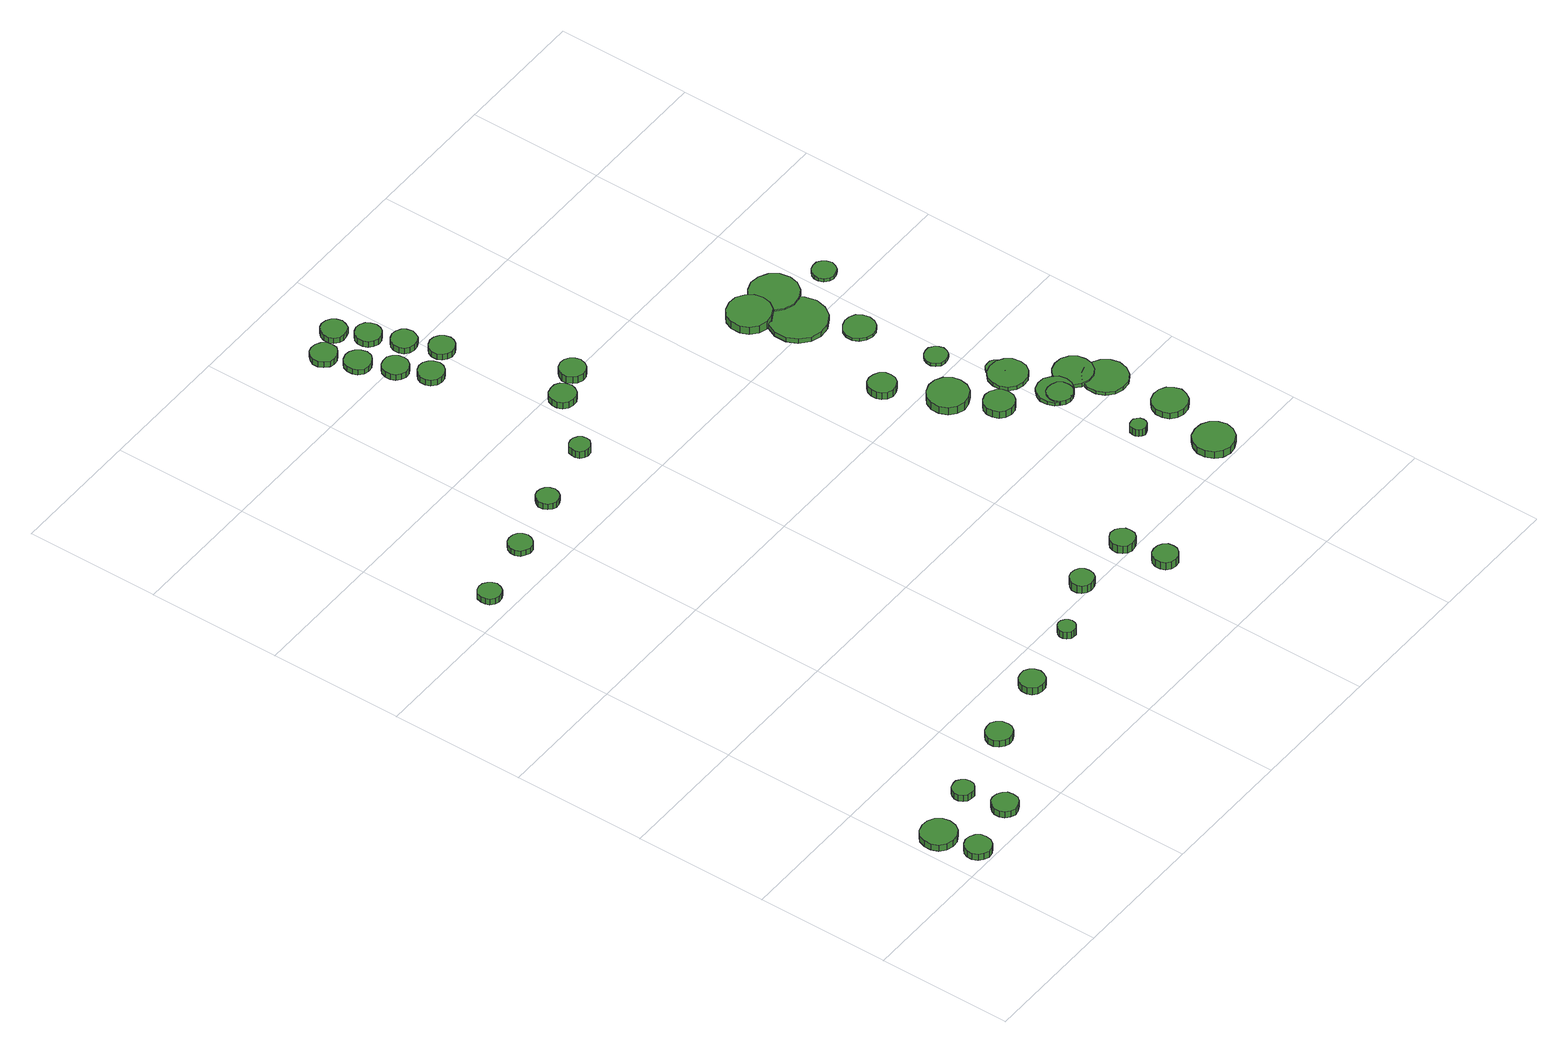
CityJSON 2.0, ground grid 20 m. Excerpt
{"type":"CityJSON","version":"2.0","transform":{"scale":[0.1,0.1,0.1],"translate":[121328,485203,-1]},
"CityObjects":{
"tree1":{"type":"SolitaryVegetationObject","attributes":{"function":"something"},"geometry":[{"type":"MultiSurface","lod":"1","boundaries":[[[0,1,2,3,4,5,6,7,8,9,10,11,12,13,14]],[[15,16,17,18,19,20,21,22,23,24,25,26,27,28,29]],[[0,29,28,1]],[[1,28,27,2]],[[2,27,26,3]],[[3,26,25,4]],[[4,25,24,5]],[[5,24,23,6]],[[6,23,22,7]],[[7,22,21,8]],[[8,21,20,9]],[[9,20,19,10]],[[10,19,18,11]],[[11,18,17,12]],[[12,17,16,13]],[[13,16,15,14]],[[14,15,29,0]]]}]},
"tree2":{"type":"SolitaryVegetationObject","attributes":{"function":"something"},"geometry":[{"type":"MultiSurface","lod":"1","boundaries":[[[30,31,32,33,34,35,36,37,38,39,40,41,42,43,44]],[[45,46,47,48,49,50,51,52,53,54,55,56,57,58,59]],[[30,59,58,31]],[[31,58,57,32]],[[32,57,56,33]],[[33,56,55,34]],[[34,55,54,35]],[[35,54,53,36]],[[36,53,52,37]],[[37,52,51,38]],[[38,51,50,39]],[[39,50,49,40]],[[40,49,48,41]],[[41,48,47,42]],[[42,47,46,43]],[[43,46,45,44]],[[44,45,59,30]]]}]},
"tree3":{"type":"SolitaryVegetationObject","attributes":{"function":"something"},"geometry":[{"type":"MultiSurface","lod":"1","boundaries":[[[60,61,62,63,64,65,66,67,68,69,70,71,72,73,74]],[[75,76,77,78,79,80,81,82,83,84,85,86,87,88,89]],[[60,89,88,61]],[[61,88,87,62]],[[62,87,86,63]],[[63,86,85,64]],[[64,85,84,65]],[[65,84,83,66]],[[66,83,82,67]],[[67,82,81,68]],[[68,81,80,69]],[[69,80,79,70]],[[70,79,78,71]],[[71,78,77,72]],[[72,77,76,73]],[[73,76,75,74]],[[74,75,89,60]]]}]},
"tree4":{"type":"SolitaryVegetationObject","attributes":{"function":"something"},"geometry":[{"type":"MultiSurface","lod":"1","boundaries":[[[90,91,92,93,94,95,96,97,98,99,100,101,102,103,104]],[[105,106,107,108,109,110,111,112,113,114,115,116,117,118,119]],[[90,119,118,91]],[[91,118,117,92]],[[92,117,116,93]],[[93,116,115,94]],[[94,115,114,95]],[[95,114,113,96]],[[96,113,112,97]],[[97,112,111,98]],[[98,111,110,99]],[[99,110,109,100]],[[100,109,108,101]],[[101,108,107,102]],[[102,107,106,103]],[[103,106,105,104]],[[104,105,119,90]]]}]},
"tree5":{"type":"SolitaryVegetationObject","attributes":{"function":"something"},"geometry":[{"type":"MultiSurface","lod":"1","boundaries":[[[120,121,122,123,124,125,126,127,128,129,130,131,132,133,134]],[[135,136,137,138,139,140,141,142,143,144,145,146,147,148,149]],[[120,149,148,121]],[[121,148,147,122]],[[122,147,146,123]],[[123,146,145,124]],[[124,145,144,125]],[[125,144,143,126]],[[126,143,142,127]],[[127,142,141,128]],[[128,141,140,129]],[[129,140,139,130]],[[130,139,138,131]],[[131,138,137,132]],[[132,137,136,133]],[[133,136,135,134]],[[134,135,149,120]]]}]},
"tree6":{"type":"SolitaryVegetationObject","attributes":{"function":"something"},"geometry":[{"type":"MultiSurface","lod":"1","boundaries":[[[150,151,152,153,154,155,156,157,158,159,160,161,162,163,164]],[[165,166,167,168,169,170,171,172,173,174,175,176,177,178,179]],[[150,179,178,151]],[[151,178,177,152]],[[152,177,176,153]],[[153,176,175,154]],[[154,175,174,155]],[[155,174,173,156]],[[156,173,172,157]],[[157,172,171,158]],[[158,171,170,159]],[[159,170,169,160]],[[160,169,168,161]],[[161,168,167,162]],[[162,167,166,163]],[[163,166,165,164]],[[164,165,179,150]]]}]},
"tree7":{"type":"SolitaryVegetationObject","attributes":{"function":"something"},"geometry":[{"type":"MultiSurface","lod":"1","boundaries":[[[180,181,182,183,184,185,186,187,188,189,190,191,192,193,194]],[[195,196,197,198,199,200,201,202,203,204,205,206,207,208,209]],[[180,209,208,181]],[[181,208,207,182]],[[182,207,206,183]],[[183,206,205,184]],[[184,205,204,185]],[[185,204,203,186]],[[186,203,202,187]],[[187,202,201,188]],[[188,201,200,189]],[[189,200,199,190]],[[190,199,198,191]],[[191,198,197,192]],[[192,197,196,193]],[[193,196,195,194]],[[194,195,209,180]]]}]},
"tree8":{"type":"SolitaryVegetationObject","attributes":{"function":"something"},"geometry":[{"type":"MultiSurface","lod":"1","boundaries":[[[210,211,212,213,214,215,216,217,218,219,220,221,222,223,224]],[[225,226,227,228,229,230,231,232,233,234,235,236,237,238,239]],[[210,239,238,211]],[[211,238,237,212]],[[212,237,236,213]],[[213,236,235,214]],[[214,235,234,215]],[[215,234,233,216]],[[216,233,232,217]],[[217,232,231,218]],[[218,231,230,219]],[[219,230,229,220]],[[220,229,228,221]],[[221,228,227,222]],[[222,227,226,223]],[[223,226,225,224]],[[224,225,239,210]]]}]},
"tree9":{"type":"SolitaryVegetationObject","attributes":{"function":"something"},"geometry":[{"type":"MultiSurface","lod":"1","boundaries":[[[240,241,242,243,244,245,246,247,248,249,250,251,252,253,254]],[[255,256,257,258,259,260,261,262,263,264,265,266,267,268,269]],[[240,269,268,241]],[[241,268,267,242]],[[242,267,266,243]],[[243,266,265,244]],[[244,265,264,245]],[[245,264,263,246]],[[246,263,262,247]],[[247,262,261,248]],[[248,261,260,249]],[[249,260,259,250]],[[250,259,258,251]],[[251,258,257,252]],[[252,257,256,253]],[[253,256,255,254]],[[254,255,269,240]]]}]},
"tree10":{"type":"SolitaryVegetationObject","attributes":{"function":"something"},"geometry":[{"type":"MultiSurface","lod":"1","boundaries":[[[270,271,272,273,274,275,276,277,278,279,280,281,282,283,284]],[[285,286,287,288,289,290,291,292,293,294,295,296,297,298,299]],[[270,299,298,271]],[[271,298,297,272]],[[272,297,296,273]],[[273,296,295,274]],[[274,295,294,275]],[[275,294,293,276]],[[276,293,292,277]],[[277,292,291,278]],[[278,291,290,279]],[[279,290,289,280]],[[280,289,288,281]],[[281,288,287,282]],[[282,287,286,283]],[[283,286,285,284]],[[284,285,299,270]]]}]},
"tree11":{"type":"SolitaryVegetationObject","attributes":{"function":"something"},"geometry":[{"type":"MultiSurface","lod":"1","boundaries":[[[300,301,302,303,304,305,306,307,308,309,310,311,312,313,314]],[[315,316,317,318,319,320,321,322,323,324,325,326,327,328,329]],[[300,329,328,301]],[[301,328,327,302]],[[302,327,326,303]],[[303,326,325,304]],[[304,325,324,305]],[[305,324,323,306]],[[306,323,322,307]],[[307,322,321,308]],[[308,321,320,309]],[[309,320,319,310]],[[310,319,318,311]],[[311,318,317,312]],[[312,317,316,313]],[[313,316,315,314]],[[314,315,329,300]]]}]},
"tree12":{"type":"SolitaryVegetationObject","attributes":{"function":"something"},"geometry":[{"type":"MultiSurface","lod":"1","boundaries":[[[330,331,332,333,334,335,336,337,338,339,340,341,342,343,344]],[[345,346,347,348,349,350,351,352,353,354,355,356,357,358,359]],[[330,359,358,331]],[[331,358,357,332]],[[332,357,356,333]],[[333,356,355,334]],[[334,355,354,335]],[[335,354,353,336]],[[336,353,352,337]],[[337,352,351,338]],[[338,351,350,339]],[[339,350,349,340]],[[340,349,348,341]],[[341,348,347,342]],[[342,347,346,343]],[[343,346,345,344]],[[344,345,359,330]]]}]},
"tree13":{"type":"SolitaryVegetationObject","attributes":{"function":"something"},"geometry":[{"type":"MultiSurface","lod":"1","boundaries":[[[360,361,362,363,364,365,366,367,368,369,370,371,372,373,374]],[[375,376,377,378,379,380,381,382,383,384,385,386,387,388,389]],[[360,389,388,361]],[[361,388,387,362]],[[362,387,386,363]],[[363,386,385,364]],[[364,385,384,365]],[[365,384,383,366]],[[366,383,382,367]],[[367,382,381,368]],[[368,381,380,369]],[[369,380,379,370]],[[370,379,378,371]],[[371,378,377,372]],[[372,377,376,373]],[[373,376,375,374]],[[374,375,389,360]]]}]},
"tree14":{"type":"SolitaryVegetationObject","attributes":{"function":"something"},"geometry":[{"type":"MultiSurface","lod":"1","boundaries":[[[390,391,392,393,394,395,396,397,398,399,400,401,402,403,404]],[[405,406,407,408,409,410,411,412,413,414,415,416,417,418,419]],[[390,419,418,391]],[[391,418,417,392]],[[392,417,416,393]],[[393,416,415,394]],[[394,415,414,395]],[[395,414,413,396]],[[396,413,412,397]],[[397,412,411,398]],[[398,411,410,399]],[[399,410,409,400]],[[400,409,408,401]],[[401,408,407,402]],[[402,407,406,403]],[[403,406,405,404]],[[404,405,419,390]]]}]},
"tree15":{"type":"SolitaryVegetationObject","attributes":{"function":"something"},"geometry":[{"type":"MultiSurface","lod":"1","boundaries":[[[420,421,422,423,424,425,426,427,428,429,430,431,432,433,434]],[[435,436,437,438,439,440,441,442,443,444,445,446,447,448,449]],[[420,449,448,421]],[[421,448,447,422]],[[422,447,446,423]],[[423,446,445,424]],[[424,445,444,425]],[[425,444,443,426]],[[426,443,442,427]],[[427,442,441,428]],[[428,441,440,429]],[[429,440,439,430]],[[430,439,438,431]],[[431,438,437,432]],[[432,437,436,433]],[[433,436,435,434]],[[434,435,449,420]]]}]},
"tree16":{"type":"SolitaryVegetationObject","attributes":{"function":"something"},"geometry":[{"type":"MultiSurface","lod":"1","boundaries":[[[450,451,452,453,454,455,456,457,458,459,460,461,462,463,464]],[[465,466,467,468,469,470,471,472,473,474,475,476,477,478,479]],[[450,479,478,451]],[[451,478,477,452]],[[452,477,476,453]],[[453,476,475,454]],[[454,475,474,455]],[[455,474,473,456]],[[456,473,472,457]],[[457,472,471,458]],[[458,471,470,459]],[[459,470,469,460]],[[460,469,468,461]],[[461,468,467,462]],[[462,467,466,463]],[[463,466,465,464]],[[464,465,479,450]]]}]},
"tree17":{"type":"SolitaryVegetationObject","attributes":{"function":"something"},"geometry":[{"type":"MultiSurface","lod":"1","boundaries":[[[480,481,482,483,484,485,486,487,488,489,490,491,492,493,494]],[[495,496,497,498,499,500,501,502,503,504,505,506,507,508,509]],[[480,509,508,481]],[[481,508,507,482]],[[482,507,506,483]],[[483,506,505,484]],[[484,505,504,485]],[[485,504,503,486]],[[486,503,502,487]],[[487,502,501,488]],[[488,501,500,489]],[[489,500,499,490]],[[490,499,498,491]],[[491,498,497,492]],[[492,497,496,493]],[[493,496,495,494]],[[494,495,509,480]]]}]},
"tree18":{"type":"SolitaryVegetationObject","attributes":{"function":"something"},"geometry":[{"type":"MultiSurface","lod":"1","boundaries":[[[510,511,512,513,514,515,516,517,518,519,520,521,522,523,524]],[[525,526,527,528,529,530,531,532,533,534,535,536,537,538,539]],[[510,539,538,511]],[[511,538,537,512]],[[512,537,536,513]],[[513,536,535,514]],[[514,535,534,515]],[[515,534,533,516]],[[516,533,532,517]],[[517,532,531,518]],[[518,531,530,519]],[[519,530,529,520]],[[520,529,528,521]],[[521,528,527,522]],[[522,527,526,523]],[[523,526,525,524]],[[524,525,539,510]]]}]},
"tree19":{"type":"SolitaryVegetationObject","attributes":{"function":"something"},"geometry":[{"type":"MultiSurface","lod":"1","boundaries":[[[540,541,542,543,544,545,546,547,548,549,550,551,552,553,554]],[[555,556,557,558,559,560,561,562,563,564,565,566,567,568,569]],[[540,569,568,541]],[[541,568,567,542]],[[542,567,566,543]],[[543,566,565,544]],[[544,565,564,545]],[[545,564,563,546]],[[546,563,562,547]],[[547,562,561,548]],[[548,561,560,549]],[[549,560,559,550]],[[550,559,558,551]],[[551,558,557,552]],[[552,557,556,553]],[[553,556,555,554]],[[554,555,569,540]]]}]},
"tree20":{"type":"SolitaryVegetationObject","attributes":{"function":"something"},"geometry":[{"type":"MultiSurface","lod":"1","boundaries":[[[570,571,572,573,574,575,576,577,578,579,580,581,582,583,584]],[[585,586,587,588,589,590,591,592,593,594,595,596,597,598,599]],[[570,599,598,571]],[[571,598,597,572]],[[572,597,596,573]],[[573,596,595,574]],[[574,595,594,575]],[[575,594,593,576]],[[576,593,592,577]],[[577,592,591,578]],[[578,591,590,579]],[[579,590,589,580]],[[580,589,588,581]],[[581,588,587,582]],[[582,587,586,583]],[[583,586,585,584]],[[584,585,599,570]]]}]},
"tree21":{"type":"SolitaryVegetationObject","attributes":{"function":"something"},"geometry":[{"type":"MultiSurface","lod":"1","boundaries":[[[600,601,602,603,604,605,606,607,608,609,610,611,612,613,614]],[[615,616,617,618,619,620,621,622,623,624,625,626,627,628,629]],[[600,629,628,601]],[[601,628,627,602]],[[602,627,626,603]],[[603,626,625,604]],[[604,625,624,605]],[[605,624,623,606]],[[606,623,622,607]],[[607,622,621,608]],[[608,621,620,609]],[[609,620,619,610]],[[610,619,618,611]],[[611,618,617,612]],[[612,617,616,613]],[[613,616,615,614]],[[614,615,629,600]]]}]},
"tree22":{"type":"SolitaryVegetationObject","attributes":{"function":"something"},"geometry":[{"type":"MultiSurface","lod":"1","boundaries":[[[630,631,632,633,634,635,636,637,638,639,640,641,642,643,644]],[[645,646,647,648,649,650,651,652,653,654,655,656,657,658,659]],[[630,659,658,631]],[[631,658,657,632]],[[632,657,656,633]],[[633,656,655,634]],[[634,655,654,635]],[[635,654,653,636]],[[636,653,652,637]],[[637,652,651,638]],[[638,651,650,639]],[[639,650,649,640]],[[640,649,648,641]],[[641,648,647,642]],[[642,647,646,643]],[[643,646,645,644]],[[644,645,659,630]]]}]},
"tree23":{"type":"SolitaryVegetationObject","attributes":{"function":"something"},"geometry":[{"type":"MultiSurface","lod":"1","boundaries":[[[660,661,662,663,664,665,666,667,668,669,670,671,672,673,674]],[[675,676,677,678,679,680,681,682,683,684,685,686,687,688,689]],[[660,689,688,661]],[[661,688,687,662]],[[662,687,686,663]],[[663,686,685,664]],[[664,685,684,665]],[[665,684,683,666]],[[666,683,682,667]],[[667,682,681,668]],[[668,681,680,669]],[[669,680,679,670]],[[670,679,678,671]],[[671,678,677,672]],[[672,677,676,673]],[[673,676,675,674]],[[674,675,689,660]]]}]},
"tree24":{"type":"SolitaryVegetationObject","attributes":{"function":"something"},"geometry":[{"type":"MultiSurface","lod":"1","boundaries":[[[690,691,692,693,694,695,696,697,698,699,700,701,702,703,704]],[[705,706,707,708,709,710,711,712,713,714,715,716,717,718,719]],[[690,719,718,691]],[[691,718,717,692]],[[692,717,716,693]],[[693,716,715,694]],[[694,715,714,695]],[[695,714,713,696]],[[696,713,712,697]],[[697,712,711,698]],[[698,711,710,699]],[[699,710,709,700]],[[700,709,708,701]],[[701,708,707,702]],[[702,707,706,703]],[[703,706,705,704]],[[704,705,719,690]]]}]},
"tree25":{"type":"SolitaryVegetationObject","attributes":{"function":"something"},"geometry":[{"type":"MultiSurface","lod":"1","boundaries":[[[720,721,722,723,724,725,726,727,728,729,730,731,732,733,734]],[[735,736,737,738,739,740,741,742,743,744,745,746,747,748,749]],[[720,749,748,721]],[[721,748,747,722]],[[722,747,746,723]],[[723,746,745,724]],[[724,745,744,725]],[[725,744,743,726]],[[726,743,742,727]],[[727,742,741,728]],[[728,741,740,729]],[[729,740,739,730]],[[730,739,738,731]],[[731,738,737,732]],[[732,737,736,733]],[[733,736,735,734]],[[734,735,749,720]]]}]},
"tree26":{"type":"SolitaryVegetationObject","attributes":{"function":"something"},"geometry":[{"type":"MultiSurface","lod":"1","boundaries":[[[750,751,752,753,754,755,756,757,758,759,760,761,762,763,764]],[[765,766,767,768,769,770,771,772,773,774,775,776,777,778,779]],[[750,779,778,751]],[[751,778,777,752]],[[752,777,776,753]],[[753,776,775,754]],[[754,775,774,755]],[[755,774,773,756]],[[756,773,772,757]],[[757,772,771,758]],[[758,771,770,759]],[[759,770,769,760]],[[760,769,768,761]],[[761,768,767,762]],[[762,767,766,763]],[[763,766,765,764]],[[764,765,779,750]]]}]},
"tree27":{"type":"SolitaryVegetationObject","attributes":{"function":"something"},"geometry":[{"type":"MultiSurface","lod":"1","boundaries":[[[780,781,782,783,784,785,786,787,788,789,790,791,792,793,794]],[[795,796,797,798,799,800,801,802,803,804,805,806,807,808,809]],[[780,809,808,781]],[[781,808,807,782]],[[782,807,806,783]],[[783,806,805,784]],[[784,805,804,785]],[[785,804,803,786]],[[786,803,802,787]],[[787,802,801,788]],[[788,801,800,789]],[[789,800,799,790]],[[790,799,798,791]],[[791,798,797,792]],[[792,797,796,793]],[[793,796,795,794]],[[794,795,809,780]]]}]},
"tree28":{"type":"SolitaryVegetationObject","attributes":{"function":"something"},"geometry":[{"type":"MultiSurface","lod":"1","boundaries":[[[810,811,812,813,814,815,816,817,818,819,820,821,822,823,824]],[[825,826,827,828,829,830,831,832,833,834,835,836,837,838,839]],[[810,839,838,811]],[[811,838,837,812]],[[812,837,836,813]],[[813,836,835,814]],[[814,835,834,815]],[[815,834,833,816]],[[816,833,832,817]],[[817,832,831,818]],[[818,831,830,819]],[[819,830,829,820]],[[820,829,828,821]],[[821,828,827,822]],[[822,827,826,823]],[[823,826,825,824]],[[824,825,839,810]]]}]},
"tree29":{"type":"SolitaryVegetationObject","attributes":{"function":"something"},"geometry":[{"type":"MultiSurface","lod":"1","boundaries":[[[840,841,842,843,844,845,846,847,848,849,850,851,852,853,854]],[[855,856,857,858,859,860,861,862,863,864,865,866,867,868,869]],[[840,869,868,841]],[[841,868,867,842]],[[842,867,866,843]],[[843,866,865,844]],[[844,865,864,845]],[[845,864,863,846]],[[846,863,862,847]],[[847,862,861,848]],[[848,861,860,849]],[[849,860,859,850]],[[850,859,858,851]],[[851,858,857,852]],[[852,857,856,853]],[[853,856,855,854]],[[854,855,869,840]]]}]},
"tree30":{"type":"SolitaryVegetationObject","attributes":{"function":"something"},"geometry":[{"type":"MultiSurface","lod":"1","boundaries":[[[870,871,872,873,874,875,876,877,878,879,880,881,882,883,884]],[[885,886,887,888,889,890,891,892,893,894,895,896,897,898,899]],[[870,899,898,871]],[[871,898,897,872]],[[872,897,896,873]],[[873,896,895,874]],[[874,895,894,875]],[[875,894,893,876]],[[876,893,892,877]],[[877,892,891,878]],[[878,891,890,879]],[[879,890,889,880]],[[880,889,888,881]],[[881,888,887,882]],[[882,887,886,883]],[[883,886,885,884]],[[884,885,899,870]]]}]},
"tree31":{"type":"SolitaryVegetationObject","attributes":{"function":"something"},"geometry":[{"type":"MultiSurface","lod":"1","boundaries":[[[900,901,902,903,904,905,906,907,908,909,910,911,912,913,914]],[[915,916,917,918,919,920,921,922,923,924,925,926,927,928,929]],[[900,929,928,901]],[[901,928,927,902]],[[902,927,926,903]],[[903,926,925,904]],[[904,925,924,905]],[[905,924,923,906]],[[906,923,922,907]],[[907,922,921,908]],[[908,921,920,909]],[[909,920,919,910]],[[910,919,918,911]],[[911,918,917,912]],[[912,917,916,913]],[[913,916,915,914]],[[914,915,929,900]]]}]},
"tree32":{"type":"SolitaryVegetationObject","attributes":{"function":"something"},"geometry":[{"type":"MultiSurface","lod":"1","boundaries":[[[930,931,932,933,934,935,936,937,938,939,940,941,942,943,944]],[[945,946,947,948,949,950,951,952,953,954,955,956,957,958,959]],[[930,959,958,931]],[[931,958,957,932]],[[932,957,956,933]],[[933,956,955,934]],[[934,955,954,935]],[[935,954,953,936]],[[936,953,952,937]],[[937,952,951,938]],[[938,951,950,939]],[[939,950,949,940]],[[940,949,948,941]],[[941,948,947,942]],[[942,947,946,943]],[[943,946,945,944]],[[944,945,959,930]]]}]},
"tree33":{"type":"SolitaryVegetationObject","attributes":{"function":"something"},"geometry":[{"type":"MultiSurface","lod":"1","boundaries":[[[960,961,962,963,964,965,966,967,968,969,970,971,972,973,974]],[[975,976,977,978,979,980,981,982,983,984,985,986,987,988,989]],[[960,989,988,961]],[[961,988,987,962]],[[962,987,986,963]],[[963,986,985,964]],[[964,985,984,965]],[[965,984,983,966]],[[966,983,982,967]],[[967,982,981,968]],[[968,981,980,969]],[[969,980,979,970]],[[970,979,978,971]],[[971,978,977,972]],[[972,977,976,973]],[[973,976,975,974]],[[974,975,989,960]]]}]},
"tree34":{"type":"SolitaryVegetationObject","attributes":{"function":"something"},"geometry":[{"type":"MultiSurface","lod":"1","boundaries":[[[990,991,992,993,994,995,996,997,998,999,1000,1001,1002,1003,1004]],[[1005,1006,1007,1008,1009,1010,1011,1012,1013,1014,1015,1016,1017,1018,1019]],[[990,1019,1018,991]],[[991,1018,1017,992]],[[992,1017,1016,993]],[[993,1016,1015,994]],[[994,1015,1014,995]],[[995,1014,1013,996]],[[996,1013,1012,997]],[[997,1012,1011,998]],[[998,1011,1010,999]],[[999,1010,1009,1000]],[[1000,1009,1008,1001]],[[1001,1008,1007,1002]],[[1002,1007,1006,1003]],[[1003,1006,1005,1004]],[[1004,1005,1019,990]]]}]},
"tree35":{"type":"SolitaryVegetationObject","attributes":{"function":"something"},"geometry":[{"type":"MultiSurface","lod":"1","boundaries":[[[1020,1021,1022,1023,1024,1025,1026,1027,1028,1029,1030,1031,1032,1033,1034]],[[1035,1036,1037,1038,1039,1040,1041,1042,1043,1044,1045,1046,1047,1048,1049]],[[1020,1049,1048,1021]],[[1021,1048,1047,1022]],[[1022,1047,1046,1023]],[[1023,1046,1045,1024]],[[1024,1045,1044,1025]],[[1025,1044,1043,1026]],[[1026,1043,1042,1027]],[[1027,1042,1041,1028]],[[1028,1041,1040,1029]],[[1029,1040,1039,1030]],[[1030,1039,1038,1031]],[[1031,1038,1037,1032]],[[1032,1037,1036,1033]],[[1033,1036,1035,1034]],[[1034,1035,1049,1020]]]}]},
"tree36":{"type":"SolitaryVegetationObject","attributes":{"function":"something"},"geometry":[{"type":"MultiSurface","lod":"1","boundaries":[[[1050,1051,1052,1053,1054,1055,1056,1057,1058,1059,1060,1061,1062,1063,1064]],[[1065,1066,1067,1068,1069,1070,1071,1072,1073,1074,1075,1076,1077,1078,1079]],[[1050,1079,1078,1051]],[[1051,1078,1077,1052]],[[1052,1077,1076,1053]],[[1053,1076,1075,1054]],[[1054,1075,1074,1055]],[[1055,1074,1073,1056]],[[1056,1073,1072,1057]],[[1057,1072,1071,1058]],[[1058,1071,1070,1059]],[[1059,1070,1069,1060]],[[1060,1069,1068,1061]],[[1061,1068,1067,1062]],[[1062,1067,1066,1063]],[[1063,1066,1065,1064]],[[1064,1065,1079,1050]]]}]},
"tree37":{"type":"SolitaryVegetationObject","attributes":{"function":"something"},"geometry":[{"type":"MultiSurface","lod":"1","boundaries":[[[1080,1081,1082,1083,1084,1085,1086,1087,1088,1089,1090,1091,1092,1093,1094]],[[1095,1096,1097,1098,1099,1100,1101,1102,1103,1104,1105,1106,1107,1108,1109]],[[1080,1109,1108,1081]],[[1081,1108,1107,1082]],[[1082,1107,1106,1083]],[[1083,1106,1105,1084]],[[1084,1105,1104,1085]],[[1085,1104,1103,1086]],[[1086,1103,1102,1087]],[[1087,1102,1101,1088]],[[1088,1101,1100,1089]],[[1089,1100,1099,1090]],[[1090,1099,1098,1091]],[[1091,1098,1097,1092]],[[1092,1097,1096,1093]],[[1093,1096,1095,1094]],[[1094,1095,1109,1080]]]}]},
"tree38":{"type":"SolitaryVegetationObject","attributes":{"function":"something"},"geometry":[{"type":"MultiSurface","lod":"1","boundaries":[[[1110,1111,1112,1113,1114,1115,1116,1117,1118,1119,1120,1121,1122,1123,1124]],[[1125,1126,1127,1128,1129,1130,1131,1132,1133,1134,1135,1136,1137,1138,1139]],[[1110,1139,1138,1111]],[[1111,1138,1137,1112]],[[1112,1137,1136,1113]],[[1113,1136,1135,1114]],[[1114,1135,1134,1115]],[[1115,1134,1133,1116]],[[1116,1133,1132,1117]],[[1117,1132,1131,1118]],[[1118,1131,1130,1119]],[[1119,1130,1129,1120]],[[1120,1129,1128,1121]],[[1121,1128,1127,1122]],[[1122,1127,1126,1123]],[[1123,1126,1125,1124]],[[1124,1125,1139,1110]]]}]},
"tree39":{"type":"SolitaryVegetationObject","attributes":{"function":"something"},"geometry":[{"type":"MultiSurface","lod":"1","boundaries":[[[1140,1141,1142,1143,1144,1145,1146,1147,1148,1149,1150,1151,1152,1153,1154]],[[1155,1156,1157,1158,1159,1160,1161,1162,1163,1164,1165,1166,1167,1168,1169]],[[1140,1169,1168,1141]],[[1141,1168,1167,1142]],[[1142,1167,1166,1143]],[[1143,1166,1165,1144]],[[1144,1165,1164,1145]],[[1145,1164,1163,1146]],[[1146,1163,1162,1147]],[[1147,1162,1161,1148]],[[1148,1161,1160,1149]],[[1149,1160,1159,1150]],[[1150,1159,1158,1151]],[[1151,1158,1157,1152]],[[1152,1157,1156,1153]],[[1153,1156,1155,1154]],[[1154,1155,1169,1140]]]}]},
"tree40":{"type":"SolitaryVegetationObject","attributes":{"function":"something"},"geometry":[{"type":"MultiSurface","lod":"1","boundaries":[[[1170,1171,1172,1173,1174,1175,1176,1177,1178,1179,1180,1181,1182,1183,1184]],[[1185,1186,1187,1188,1189,1190,1191,1192,1193,1194,1195,1196,1197,1198,1199]],[[1170,1199,1198,1171]],[[1171,1198,1197,1172]],[[1172,1197,1196,1173]],[[1173,1196,1195,1174]],[[1174,1195,1194,1175]],[[1175,1194,1193,1176]],[[1176,1193,1192,1177]],[[1177,1192,1191,1178]],[[1178,1191,1190,1179]],[[1179,1190,1189,1180]],[[1180,1189,1188,1181]],[[1181,1188,1187,1182]],[[1182,1187,1186,1183]],[[1183,1186,1185,1184]],[[1184,1185,1199,1170]]]}]},
"tree41":{"type":"SolitaryVegetationObject","attributes":{"function":"something"},"geometry":[{"type":"MultiSurface","lod":"1","boundaries":[[[1200,1201,1202,1203,1204,1205,1206,1207,1208,1209,1210,1211,1212,1213,1214]],[[1215,1216,1217,1218,1219,1220,1221,1222,1223,1224,1225,1226,1227,1228,1229]],[[1200,1229,1228,1201]],[[1201,1228,1227,1202]],[[1202,1227,1226,1203]],[[1203,1226,1225,1204]],[[1204,1225,1224,1205]],[[1205,1224,1223,1206]],[[1206,1223,1222,1207]],[[1207,1222,1221,1208]],[[1208,1221,1220,1209]],[[1209,1220,1219,1210]],[[1210,1219,1218,1211]],[[1211,1218,1217,1212]],[[1212,1217,1216,1213]],[[1213,1216,1215,1214]],[[1214,1215,1229,1200]]]}]},
"tree42":{"type":"SolitaryVegetationObject","attributes":{"function":"something"},"geometry":[{"type":"MultiSurface","lod":"1","boundaries":[[[1230,1231,1232,1233,1234,1235,1236,1237,1238,1239,1240,1241,1242,1243,1244]],[[1245,1246,1247,1248,1249,1250,1251,1252,1253,1254,1255,1256,1257,1258,1259]],[[1230,1259,1258,1231]],[[1231,1258,1257,1232]],[[1232,1257,1256,1233]],[[1233,1256,1255,1234]],[[1234,1255,1254,1235]],[[1235,1254,1253,1236]],[[1236,1253,1252,1237]],[[1237,1252,1251,1238]],[[1238,1251,1250,1239]],[[1239,1250,1249,1240]],[[1240,1249,1248,1241]],[[1241,1248,1247,1242]],[[1242,1247,1246,1243]],[[1243,1246,1245,1244]],[[1244,1245,1259,1230]]]}]}
},
"vertices":[
[64,23,15],[63,31,15],[58,37,15],[51,41,15],[43,42,15],[35,39,15],[29,34,15],[26,27,15],[26,19,15],[29,11,15],[35,6,15],[43,3,15],[51,4,15],[58,8,15],[63,15,15],[63,15,4],[58,8,4],[51,4,4],[43,3,4],[35,6,4],[29,11,4],[26,19,4],[26,27,4],[29,34,4],[35,39,4],[43,42,4],[51,41,4],[58,37,4],[63,31,4],[64,23,4],
[60,80,15],[58,90,15],[52,99,15],[42,104,15],[32,105,15],[21,102,15],[13,95,15],[9,85,15],[9,74,15],[13,64,15],[21,57,15],[32,54,15],[42,55,15],[52,60,15],[58,69,15],[58,69,4],[52,60,4],[42,55,4],[32,54,4],[21,57,4],[13,64,4],[9,74,4],[9,85,4],[13,95,4],[21,102,4],[32,105,4],[42,104,4],[52,99,4],[58,90,4],[60,80,4],
[151,42,15],[150,50,15],[145,56,15],[138,60,15],[130,61,15],[123,59,15],[117,53,15],[114,46,15],[114,38,15],[117,31,15],[123,26,15],[130,23,15],[138,24,15],[145,28,15],[150,34,15],[150,34,4],[145,28,4],[138,24,4],[130,23,4],[123,26,4],[117,31,4],[114,38,4],[114,46,4],[117,53,4],[123,59,4],[130,61,4],[138,60,4],[145,56,4],[150,50,4],[151,42,4],
[138,103,15],[137,110,15],[133,115,15],[127,119,15],[121,119,15],[114,117,15],[110,113,15],[107,107,15],[107,100,15],[110,94,15],[114,90,15],[121,88,15],[127,88,15],[133,92,15],[137,97,15],[137,97,4],[133,92,4],[127,88,4],[121,88,4],[114,90,4],[110,94,4],[107,100,4],[107,107,4],[110,113,4],[114,117,4],[121,119,4],[127,119,4],[133,115,4],[137,110,4],[138,103,4],
[258,129,14],[257,137,14],[252,144,14],[245,148,14],[237,148,14],[230,146,14],[224,141,14],[220,133,14],[220,125,14],[224,118,14],[230,113,14],[237,110,14],[245,111,14],[252,115,14],[257,122,14],[257,122,3],[252,115,3],[245,111,3],[237,110,3],[230,113,3],[224,118,3],[220,125,3],[220,133,3],[224,141,3],[230,146,3],[237,148,3],[245,148,3],[252,144,3],[257,137,3],[258,129,3],
[77,836,14],[75,843,14],[71,848,14],[65,852,14],[58,853,14],[52,851,14],[46,846,14],[44,839,14],[44,832,14],[46,826,14],[52,821,14],[58,819,14],[65,820,14],[71,823,14],[75,829,14],[75,829,4],[71,823,4],[65,820,4],[58,819,4],[52,821,4],[46,826,4],[44,832,4],[44,839,4],[46,846,4],[52,851,4],[58,853,4],[65,852,4],[71,848,4],[75,843,4],[77,836,4],
[365,153,15],[363,161,15],[359,167,15],[352,171,15],[344,171,15],[337,169,15],[331,164,15],[328,157,15],[328,149,15],[331,142,15],[337,137,15],[344,135,15],[352,135,15],[359,139,15],[363,146,15],[363,146,3],[359,139,3],[352,135,3],[344,135,3],[337,137,3],[331,142,3],[328,149,3],[328,157,3],[331,164,3],[337,169,3],[344,171,3],[352,171,3],[359,167,3],[363,161,3],[365,153,3],
[178,859,13],[176,866,13],[172,872,13],[166,875,13],[158,876,13],[152,874,13],[146,869,13],[143,862,13],[143,855,13],[146,848,13],[152,844,13],[158,841,13],[166,842,13],[172,846,13],[176,852,13],[176,852,4],[172,846,4],[166,842,4],[158,841,4],[152,844,4],[146,848,4],[143,855,4],[143,862,4],[146,869,4],[152,874,4],[158,876,4],[166,875,4],[172,872,4],[176,866,4],[178,859,4],
[468,176,15],[467,181,15],[464,185,15],[459,188,15],[454,189,15],[449,187,15],[445,183,15],[443,178,15],[443,173,15],[445,168,15],[449,164,15],[454,163,15],[459,163,15],[464,166,15],[467,170,15],[467,170,3],[464,166,3],[459,163,3],[454,163,3],[449,164,3],[445,168,3],[443,173,3],[443,178,3],[445,183,3],[449,187,3],[454,189,3],[459,188,3],[464,185,3],[467,181,3],[468,176,3],
[270,881,14],[268,888,14],[264,894,14],[258,897,14],[251,898,14],[245,896,14],[240,891,14],[237,885,14],[237,878,14],[240,872,14],[245,867,14],[251,865,14],[258,866,14],[264,869,14],[268,875,14],[268,875,4],[264,869,4],[258,866,4],[251,865,4],[245,867,4],[240,872,4],[237,878,4],[237,885,4],[240,891,4],[245,896,4],[251,898,4],[258,897,4],[264,894,4],[268,888,4],[270,881,4],
[559,214,16],[558,221,16],[554,227,16],[548,230,16],[540,231,16],[534,229,16],[528,224,16],[525,218,16],[525,210,16],[528,204,16],[534,199,16],[540,197,16],[548,198,16],[554,201,16],[558,207,16],[558,207,3],[554,201,3],[548,198,3],[540,197,3],[534,199,3],[528,204,3],[525,210,3],[525,218,3],[528,224,3],[534,229,3],[540,231,3],[548,230,3],[554,227,3],[558,221,3],[559,214,3],
[373,905,15],[372,911,15],[368,916,15],[363,919,15],[357,920,15],[351,918,15],[346,914,15],[344,908,15],[344,902,15],[346,896,15],[351,892,15],[357,890,15],[363,891,15],[368,894,15],[372,899,15],[372,899,3],[368,894,3],[363,891,3],[357,890,3],[351,892,3],[346,896,3],[344,902,3],[344,908,3],[346,914,3],[351,918,3],[357,920,3],[363,919,3],[368,916,3],[372,911,3],[373,905,3],
[321,1285,14],[320,1293,14],[315,1299,14],[308,1303,14],[300,1304,14],[293,1302,14],[287,1296,14],[283,1289,14],[283,1281,14],[287,1274,14],[293,1268,14],[300,1266,14],[308,1267,14],[315,1271,14],[320,1277,14],[320,1277,4],[315,1271,4],[308,1267,4],[300,1266,4],[293,1268,4],[287,1274,4],[283,1281,4],[283,1289,4],[287,1296,4],[293,1302,4],[300,1304,4],[308,1303,4],[315,1299,4],[320,1293,4],[321,1285,4],
[338,1240,13],[336,1248,13],[331,1255,13],[324,1259,13],[316,1260,13],[308,1257,13],[302,1252,13],[299,1244,13],[299,1236,13],[302,1229,13],[308,1223,13],[316,1221,13],[324,1222,13],[331,1226,13],[336,1232,13],[336,1232,4],[331,1226,4],[324,1222,4],[316,1221,4],[308,1223,4],[302,1229,4],[299,1236,4],[299,1244,4],[302,1252,4],[308,1257,4],[316,1260,4],[324,1259,4],[331,1255,4],[336,1248,4],[338,1240,4],
[664,152,15],[663,160,15],[658,166,15],[652,169,15],[644,170,15],[637,168,15],[631,163,15],[628,156,15],[628,148,15],[631,141,15],[637,136,15],[644,134,15],[652,135,15],[658,139,15],[663,145,15],[663,145,2],[658,139,2],[652,135,2],[644,134,2],[637,136,2],[631,141,2],[628,148,2],[628,156,2],[631,163,2],[637,168,2],[644,170,2],[652,169,2],[658,166,2],[663,160,2],[664,152,2],
[357,1193,14],[356,1201,14],[351,1208,14],[344,1212,14],[336,1212,14],[329,1210,14],[323,1205,14],[320,1197,14],[320,1189,14],[323,1182,14],[329,1177,14],[336,1174,14],[344,1175,14],[351,1179,14],[356,1186,14],[356,1186,4],[351,1179,4],[344,1175,4],[336,1174,4],[329,1177,4],[323,1182,4],[320,1189,4],[320,1197,4],[323,1205,4],[329,1210,4],[336,1212,4],[344,1212,4],[351,1208,4],[356,1201,4],[357,1193,4],
[654,216,16],[653,223,16],[648,229,16],[642,233,16],[634,234,16],[627,231,16],[622,226,16],[619,219,16],[619,212,16],[622,205,16],[627,200,16],[634,198,16],[642,199,16],[648,202,16],[653,208,16],[653,208,3],[648,202,3],[642,199,3],[634,198,3],[627,200,3],[622,205,3],[619,212,3],[619,219,3],[622,226,3],[627,231,3],[634,234,3],[642,233,3],[648,229,3],[653,223,3],[654,216,3],
[377,1149,14],[375,1157,14],[370,1163,14],[364,1167,14],[356,1168,14],[348,1165,14],[342,1160,14],[339,1153,14],[339,1145,14],[342,1138,14],[348,1132,14],[356,1130,14],[364,1131,14],[370,1135,14],[375,1141,14],[375,1141,4],[370,1135,4],[364,1131,4],[356,1130,4],[348,1132,4],[342,1138,4],[339,1145,4],[339,1153,4],[342,1160,4],[348,1165,4],[356,1168,4],[364,1167,4],[370,1163,4],[375,1157,4],[377,1149,4],
[444,981,15],[442,989,15],[438,996,15],[431,1000,15],[423,1000,15],[415,998,15],[409,993,15],[406,985,15],[406,978,15],[409,970,15],[415,965,15],[423,963,15],[431,963,15],[438,967,15],[442,974,15],[442,974,4],[438,967,4],[431,963,4],[423,963,4],[415,965,4],[409,970,4],[406,978,4],[406,985,4],[409,993,4],[415,998,4],[423,1000,4],[431,1000,4],[438,996,4],[442,989,4],[444,981,4],
[366,1301,14],[364,1309,14],[360,1315,14],[353,1319,14],[345,1320,14],[338,1318,14],[332,1312,14],[329,1305,14],[329,1297,14],[332,1290,14],[338,1285,14],[345,1283,14],[353,1284,14],[360,1287,14],[364,1294,14],[364,1294,4],[360,1287,4],[353,1284,4],[345,1283,4],[338,1285,4],[332,1290,4],[329,1297,4],[329,1305,4],[332,1312,4],[338,1318,4],[345,1320,4],[353,1319,4],[360,1315,4],[364,1309,4],[366,1301,4],
[387,1260,14],[385,1268,14],[381,1274,14],[374,1278,14],[366,1279,14],[359,1276,14],[353,1271,14],[350,1264,14],[350,1256,14],[353,1249,14],[359,1244,14],[366,1241,14],[374,1242,14],[381,1246,14],[385,1252,14],[385,1252,4],[381,1246,4],[374,1242,4],[366,1241,4],[359,1244,4],[353,1249,4],[350,1256,4],[350,1264,4],[353,1271,4],[359,1276,4],[366,1279,4],[374,1278,4],[381,1274,4],[385,1268,4],[387,1260,4],
[405,1214,14],[403,1222,14],[399,1228,14],[392,1232,14],[384,1233,14],[377,1230,14],[371,1225,14],[368,1218,14],[368,1210,14],[371,1203,14],[377,1198,14],[384,1196,14],[392,1197,14],[399,1200,14],[403,1207,14],[403,1207,4],[399,1200,4],[392,1197,4],[384,1196,4],[377,1198,4],[371,1203,4],[368,1210,4],[368,1218,4],[371,1225,4],[377,1230,4],[384,1233,4],[392,1232,4],[399,1228,4],[403,1222,4],[405,1214,4],
[425,1166,14],[423,1174,14],[419,1180,14],[412,1184,14],[404,1185,14],[397,1182,14],[391,1177,14],[388,1170,14],[388,1162,14],[391,1155,14],[397,1150,14],[404,1148,14],[412,1149,14],[419,1153,14],[423,1159,14],[423,1159,4],[419,1153,4],[412,1149,4],[404,1148,4],[397,1150,4],[391,1155,4],[388,1162,4],[388,1170,4],[391,1177,4],[397,1182,4],[404,1185,4],[412,1184,4],[419,1180,4],[423,1174,4],[425,1166,4],
[491,1000,15],[489,1008,15],[485,1014,15],[478,1018,15],[470,1019,15],[462,1016,15],[457,1011,15],[453,1004,15],[453,996,15],[457,989,15],[462,984,15],[470,981,15],[478,982,15],[485,986,15],[489,992,15],[489,992,3],[485,986,3],[478,982,3],[470,981,3],[462,984,3],[457,989,3],[453,996,3],[453,1004,3],[457,1011,3],[462,1016,3],[470,1019,3],[478,1018,3],[485,1014,3],[489,1008,3],[491,1000,3],
[710,650,15],[709,658,15],[704,665,15],[696,669,15],[688,670,15],[680,668,15],[674,662,15],[671,654,15],[671,646,15],[674,639,15],[680,633,15],[688,630,15],[696,631,15],[704,635,15],[709,642,15],[709,642,3],[704,635,3],[696,631,3],[688,630,3],[680,633,3],[674,639,3],[671,646,3],[671,654,3],[674,662,3],[680,668,3],[688,670,3],[696,669,3],[704,665,3],[709,658,3],[710,650,3],
[755,568,16],[753,580,16],[746,590,16],[735,596,16],[723,597,16],[711,593,16],[702,585,16],[697,574,16],[697,562,16],[702,550,16],[711,542,16],[723,538,16],[735,540,16],[746,546,16],[753,556,16],[753,556,3],[746,546,3],[735,540,3],[723,538,3],[711,542,3],[702,550,3],[697,562,3],[697,574,3],[702,585,3],[711,593,3],[723,597,3],[735,596,3],[746,590,3],[753,580,3],[755,568,3],
[776,504,15],[774,513,15],[769,520,15],[761,525,15],[752,526,15],[743,523,15],[736,517,15],[733,509,15],[733,500,15],[736,491,15],[743,485,15],[752,482,15],[761,483,15],[769,488,15],[774,495,15],[774,495,3],[769,488,3],[761,483,3],[752,482,3],[743,485,3],[736,491,3],[733,500,3],[733,509,3],[736,517,3],[743,523,3],[752,526,3],[761,525,3],[769,520,3],[774,513,3],[776,504,3],
[838,328,15],[837,333,15],[834,336,15],[830,339,15],[825,339,15],[821,338,15],[817,335,15],[815,330,15],[815,325,15],[817,321,15],[821,318,15],[825,316,15],[830,317,15],[834,319,15],[837,323,15],[837,323,3],[834,319,3],[830,317,3],[825,316,3],[821,318,3],[817,321,3],[815,325,3],[815,330,3],[817,335,3],[821,338,3],[825,339,3],[830,339,3],[834,336,3],[837,333,3],[838,328,3],
[895,232,16],[892,244,16],[885,254,16],[874,260,16],[862,261,16],[850,258,16],[841,249,16],[836,238,16],[836,226,16],[841,214,16],[850,206,16],[862,202,16],[874,204,16],[885,210,16],[892,220,16],[892,220,4],[885,210,4],[874,204,4],[862,202,4],[850,206,4],[841,214,4],[836,226,4],[836,238,4],[841,249,4],[850,258,4],[862,261,4],[874,260,4],[885,254,4],[892,244,4],[895,232,4],
[839,452,9],[838,460,9],[833,467,9],[826,470,9],[818,471,9],[811,469,9],[805,464,9],[802,456,9],[802,449,9],[805,441,9],[811,436,9],[818,434,9],[826,435,9],[833,438,9],[838,445,9],[838,445,2],[833,438,2],[826,435,2],[818,434,2],[811,436,2],[805,441,2],[802,449,2],[802,456,2],[805,464,2],[811,469,2],[818,471,2],[826,470,2],[833,467,2],[838,460,2],[839,452,2],
[847,461,8],[845,472,8],[838,480,8],[829,486,8],[818,487,8],[808,484,8],[800,476,8],[796,467,8],[796,456,8],[800,446,8],[808,439,8],[818,436,8],[829,437,8],[838,442,8],[845,451,8],[845,451,2],[838,442,2],[829,437,2],[818,436,2],[808,439,2],[800,446,2],[796,456,2],[796,467,2],[800,476,2],[808,484,2],[818,487,2],[829,486,2],[838,480,2],[845,472,2],[847,461,2],
[730,874,16],[727,887,16],[719,897,16],[708,904,16],[695,905,16],[682,901,16],[672,893,16],[667,881,16],[667,867,16],[672,855,16],[682,846,16],[695,842,16],[708,844,16],[719,850,16],[727,861,16],[727,861,3],[719,850,3],[708,844,3],[695,842,3],[682,846,3],[672,855,3],[667,867,3],[667,881,3],[672,893,3],[682,901,3],[695,905,3],[708,904,3],[719,897,3],[727,887,3],[730,874,3],
[838,530,8],[836,542,8],[829,551,8],[819,557,8],[807,558,8],[796,555,8],[787,547,8],[783,536,8],[783,525,8],[787,514,8],[796,506,8],[807,503,8],[819,504,8],[829,510,8],[836,519,8],[836,519,2],[829,510,2],[819,504,2],[807,503,2],[796,506,2],[787,514,2],[783,525,2],[783,536,2],[787,547,2],[796,555,2],[807,558,2],[819,557,2],[829,551,2],[836,542,2],[838,530,2],
[800,629,7],[798,635,7],[794,641,7],[788,645,7],[781,645,7],[774,643,7],[769,638,7],[766,632,7],[766,625,7],[769,619,7],[774,614,7],[781,612,7],[788,613,7],[794,616,7],[798,622,7],[798,622,2],[794,616,2],[788,613,2],[781,612,2],[774,614,2],[769,619,2],[766,625,2],[766,632,2],[769,638,2],[774,643,2],[781,645,2],[788,645,2],[794,641,2],[798,635,2],[800,629,2],
[772,817,10],[768,834,10],[758,848,10],[743,856,10],[726,858,10],[710,853,10],[697,841,10],[690,826,10],[690,808,10],[697,793,10],[710,781,10],[726,776,10],[743,778,10],[758,786,10],[768,800,10],[768,800,2],[758,786,2],[743,778,2],[726,776,2],[710,781,2],[697,793,2],[690,808,2],[690,826,2],[697,841,2],[710,853,2],[726,858,2],[743,856,2],[758,848,2],[768,834,2],[772,817,2],
[825,550,7],[824,556,7],[820,561,7],[815,564,7],[809,564,7],[804,563,7],[799,559,7],[797,553,7],[797,548,7],[799,542,7],[804,538,7],[809,536,7],[815,537,7],[820,540,7],[824,545,7],[824,545,2],[820,540,2],[815,537,2],[809,536,2],[804,538,2],[799,542,2],[797,548,2],[797,553,2],[799,559,2],[804,563,2],[809,564,2],[815,564,2],[820,561,2],[824,556,2],[825,550,2],
[917,323,12],[914,333,12],[908,342,12],[899,347,12],[888,348,12],[878,345,12],[870,338,12],[866,328,12],[866,318,12],[870,308,12],[878,301,12],[888,298,12],[899,299,12],[908,304,12],[914,313,12],[914,313,2],[908,304,2],[899,299,2],[888,298,2],[878,301,2],[870,308,2],[866,318,2],[866,328,2],[870,338,2],[878,345,2],[888,348,2],[899,347,2],[908,342,2],[914,333,2],[917,323,2],
[790,743,7],[788,753,7],[783,761,7],[774,765,7],[765,766,7],[756,763,7],[748,757,7],[744,748,7],[744,738,7],[748,730,7],[756,723,7],[765,720,7],[774,721,7],[783,726,7],[788,734,7],[788,734,2],[783,726,2],[774,721,2],[765,720,2],[756,723,2],[748,730,2],[744,738,2],[744,748,2],[748,757,2],[756,763,2],[765,766,2],[774,765,2],[783,761,2],[788,753,2],[790,743,2],
[893,463,8],[891,475,8],[884,484,8],[874,490,8],[862,491,8],[851,488,8],[842,480,8],[837,469,8],[837,457,8],[842,447,8],[851,439,8],[862,435,8],[874,436,8],[884,442,8],[891,452,8],[891,452,2],[884,442,2],[874,436,2],[862,435,2],[851,439,2],[842,447,2],[837,457,2],[837,469,2],[842,480,2],[851,488,2],[862,491,2],[874,490,2],[884,484,2],[891,475,2],[893,463,2],
[915,423,7],[912,436,7],[904,447,7],[892,454,7],[879,455,7],[866,451,7],[856,442,7],[851,430,7],[851,416,7],[856,404,7],[866,395,7],[879,391,7],[892,392,7],[904,399,7],[912,410,7],[912,410,2],[904,399,2],[892,392,2],[879,391,2],[866,395,2],[856,404,2],[851,416,2],[851,430,2],[856,442,2],[866,451,2],[879,455,2],[892,454,2],[904,447,2],[912,436,2],[915,423,2],
[786,871,12],[783,886,12],[774,898,12],[761,905,12],[747,907,12],[733,902,12],[722,892,12],[716,879,12],[716,864,12],[722,850,12],[733,841,12],[747,836,12],[761,838,12],[774,845,12],[783,857,12],[783,857,3],[774,845,3],[761,838,3],[747,836,3],[733,841,3],[722,850,3],[716,864,3],[716,879,3],[722,892,3],[733,902,3],[747,907,3],[761,905,3],[774,898,3],[783,886,3],[786,871,3],
[845,845,8],[843,852,8],[839,858,8],[833,862,8],[825,862,8],[819,860,8],[813,855,8],[810,849,8],[810,842,8],[813,835,8],[819,830,8],[825,828,8],[833,829,8],[839,832,8],[843,838,8],[843,838,2],[839,832,2],[833,829,2],[825,828,2],[819,830,2],[813,835,2],[810,842,2],[810,849,2],[813,855,2],[819,860,2],[825,862,2],[833,862,2],[839,858,2],[843,852,2],[845,845,2]
]}
